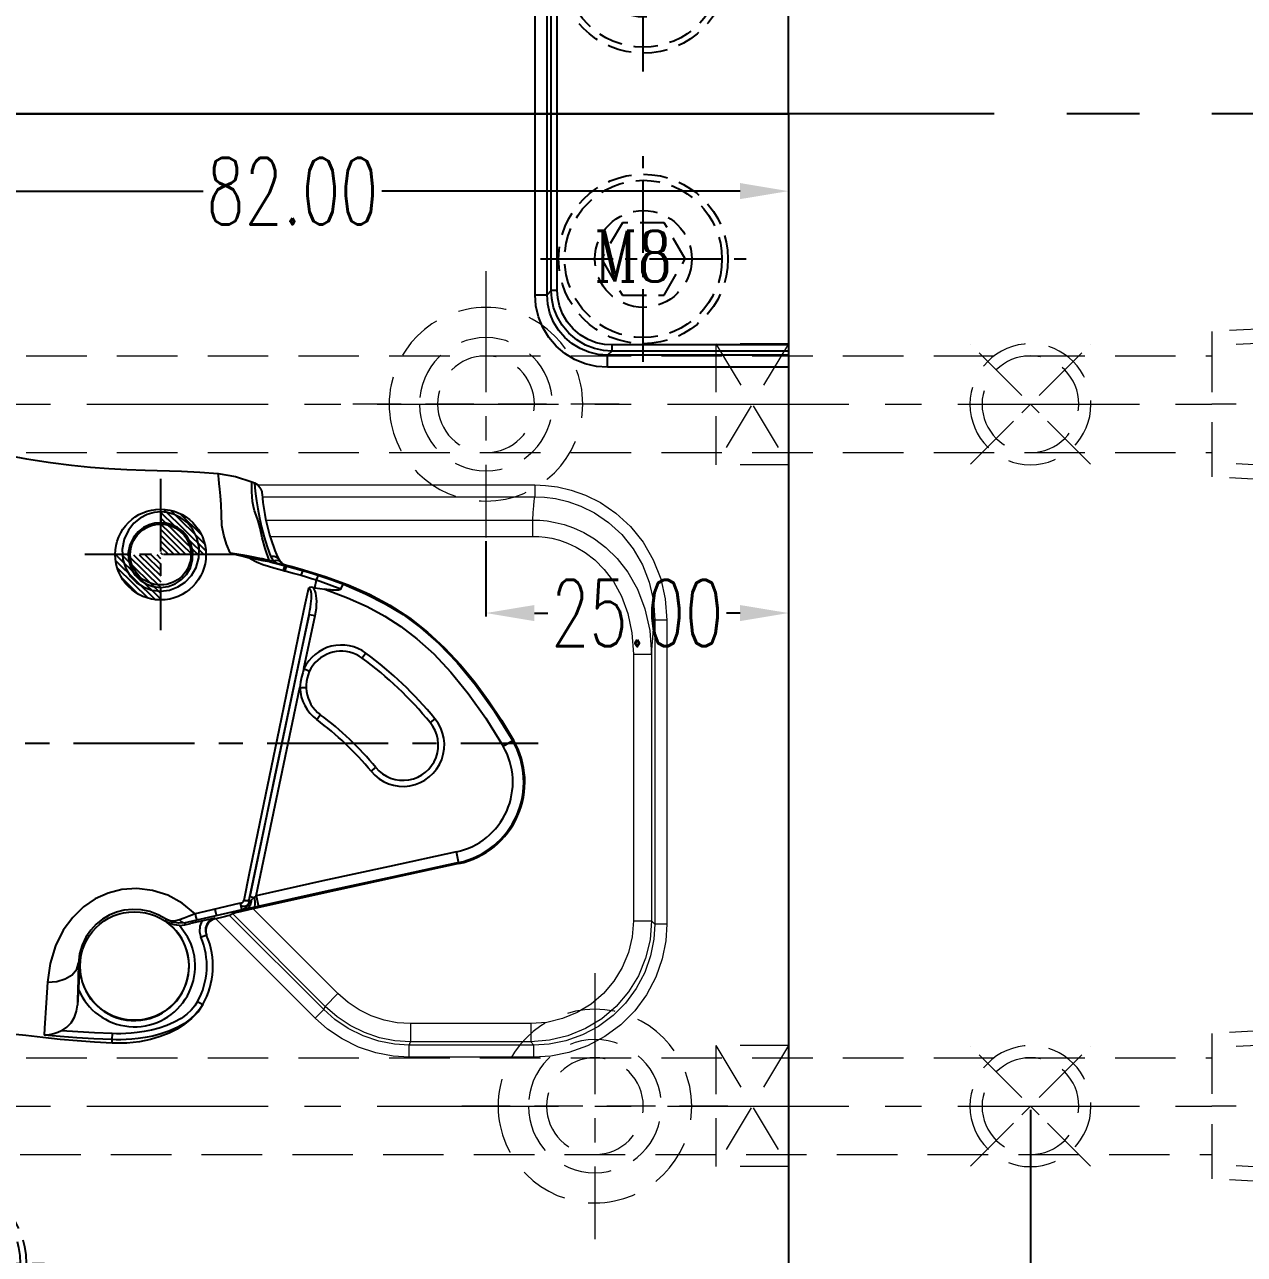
# Model space of a CAD drawing. Header units: millimetres. Extents: x 33920 to 35330, y -21664 to -20666.
# Drawn here: x 35123.4 to 35224.2, y -21057.6 to -20955.9 of the extents above; entities that cross this region are included whole.
import ezdxf

# ---------------------------------------------------------------- set-up
doc = ezdxf.new("R2010")
doc.units = ezdxf.units.MM
doc.header["$LTSCALE"] = 8
for name, pattern in [('CENTER', [2, 1.25, -0.25, 0.25, -0.25]), ('CENTER2', [1.125, 0.75, -0.125, 0.125, -0.125]), ('HIDDEN', [0.375, 0.25, -0.125])]:
    doc.linetypes.add(name, pattern=pattern)
doc.layers.get('DEFPOINTS').update_dxf_attribs({"color": 6})
for name, color, linetype in [('Cav-cor', 1, 'Continuous'), ('DEFAULT_1', 7, 'CENTER'), ('PIN', 5, 'Continuous'), ('SCREW', 52, 'HIDDEN')]:
    doc.layers.add(name, color=color, linetype=linetype)
for name, color, linetype, lineweight in [('dim', 3, 'Continuous', 15), ('WR', 122, 'HIDDEN', 18), ('枕位', 75, 'Continuous', 15)]:
    doc.layers.add(name, color=color, linetype=linetype, lineweight=lineweight)
doc.styles.add('ROMANC', font='RomanC.ttf', dxfattribs={"width": 0.8, "height": 7})
doc.styles.get("Standard").update_dxf_attribs({"font": 'txt.shx', "width": 0.67, "bigfont": 'chineset.shx'})
doc.dimstyles.new('ISO-25', dxfattribs={"dimtxt": 5.5, "dimasz": 4, "dimexe": 0.3, "dimexo": 0.3, "dimtad": 0, "dimzin": 1, "dimdsep": 46, "dimtxsty": 'Standard', "dimcen": 0, "dimclrd": 3, "dimclre": 3, "dimclrt": 7, "dimazin": 0, "dimtfac": 1, "dimtofl": 0, "dimtmove": 0, "dimatfit": 0, "dimfxl": 0, "dimarcsym": 0})

# ---------------------------------------------------------------- blocks, each defined once
blk = doc.blocks.new('*D29202')
at = {"layer": 'DEFPOINTS', "color": 0}
for p in [(35251.56, -20963.32), (35275.86, -20963.32), (35177.56, -21153.32)]:
    blk.add_point(p, dxfattribs=at)
at = {"layer": 'dim', "color": 3, "lineweight": -2}
for p, q in [((35251.86, -20963.32), (35276.16, -20963.32)), ((35275.86, -20967.32), (35275.86, -21050.01)), ((35275.86, -21149.32), (35275.86, -21066.62)), ((35177.86, -21153.32), (35276.16, -21153.32))]:
    blk.add_line(p, q, dxfattribs=at)
at = {"layer": 'dim', "color": 3}
for points in [[(35276.53, -20967.32), (35275.2, -20967.32), (35275.86, -20963.32)], [(35275.2, -21149.32), (35276.53, -21149.32), (35275.86, -21153.32)]]:
    blk.add_solid(points, dxfattribs=at)
at = {"layer": 'dim', "color": 7, "insert": (35275.86, -21058.32), "char_height": 5.5, "attachment_point": 5, "rotation": 90}
blk.add_mtext('190.00', dxfattribs=at)
blk = doc.blocks.new('*D29203')
at = {"layer": 'DEFPOINTS', "color": 0}
for p in [(35177.56, -20773.32), (35251.56, -20963.32), (35275.86, -20963.32)]:
    blk.add_point(p, dxfattribs=at)
at = {"layer": 'dim', "color": 3, "lineweight": -2}
for p, q in [((35177.86, -20773.32), (35276.16, -20773.32)), ((35275.86, -20777.32), (35275.86, -20860.01)), ((35275.86, -20959.32), (35275.86, -20876.62)), ((35251.86, -20963.32), (35276.16, -20963.32))]:
    blk.add_line(p, q, dxfattribs=at)
at = {"layer": 'dim', "color": 3}
for points in [[(35276.53, -20777.32), (35275.2, -20777.32), (35275.86, -20773.32)], [(35275.2, -20959.32), (35276.53, -20959.32), (35275.86, -20963.32)]]:
    blk.add_solid(points, dxfattribs=at)
at = {"layer": 'dim', "color": 7, "insert": (35275.86, -20868.32), "char_height": 5.5, "attachment_point": 5, "rotation": 90}
blk.add_mtext('190.00', dxfattribs=at)
blk = doc.blocks.new('20160824.190002')
at = {"layer": 'SCREW', "linetype": 'CENTER2'}
for p, q in [((0, -8.5), (0, 8.5)), ((-8.5, 0), (8.5, 0))]:
    blk.add_line(p, q, dxfattribs=at)
at = {"layer": 'SCREW'}
blk.add_lwpolyline([(-1.73, 3), (-3.46, 0), (-1.73, -3), (1.73, -3), (3.46, 0), (1.73, 3)], close=True, dxfattribs=at)
for radius in [7, 6.5, 4]:
    blk.add_circle((0, 0), radius, dxfattribs=at)
at = {"layer": 'dim', "style": 'ROMANC', "width": 0.8}
blk.add_text('M8', height=4.186, dxfattribs=at).set_placement((-4.07, -1.86))
blk = doc.blocks.new('*D29206')
at = {"layer": 'DEFPOINTS', "color": 0}
for p in [(35206.56, -21045.32), (35251.56, -21064.86), (35251.56, -21073.49)]:
    blk.add_point(p, dxfattribs=at)
at = {"layer": 'dim', "color": 3, "lineweight": -2}
for p, q in [((35206.56, -21045.62), (35206.56, -21065.16)), ((35210.56, -21064.86), (35216.04, -21064.86)), ((35247.56, -21064.86), (35243.09, -21064.86)), ((35251.56, -21073.19), (35251.56, -21064.56))]:
    blk.add_line(p, q, dxfattribs=at)
at = {"layer": 'dim', "color": 3}
for points in [[(35210.56, -21064.2), (35210.56, -21065.53), (35206.56, -21064.86)], [(35247.56, -21065.53), (35247.56, -21064.2), (35251.56, -21064.86)]]:
    blk.add_solid(points, dxfattribs=at)
at = {"layer": 'dim', "color": 7, "insert": (35229.56, -21064.86), "char_height": 5.5, "attachment_point": 5}
blk.add_mtext('45.00TYP.', dxfattribs=at)
blk = doc.blocks.new('*D29249')
at = {"layer": 'DEFPOINTS', "color": 0}
for p in [(35161.56, -20998.32), (35186.56, -20999.82), (35186.56, -21004.57)]:
    blk.add_point(p, dxfattribs=at)
at = {"layer": 'dim', "color": 3, "lineweight": -2}
for p, q in [((35161.56, -20998.62), (35161.56, -21004.87)), ((35186.56, -21000.12), (35186.56, -21004.87)), ((35165.56, -21004.57), (35166.68, -21004.57)), ((35182.56, -21004.57), (35181.45, -21004.57))]:
    blk.add_line(p, q, dxfattribs=at)
at = {"layer": 'dim', "color": 3}
for points in [[(35165.56, -21003.91), (35165.56, -21005.24), (35161.56, -21004.57)], [(35182.56, -21005.24), (35182.56, -21003.91), (35186.56, -21004.57)]]:
    blk.add_solid(points, dxfattribs=at)
at = {"layer": 'dim', "color": 7, "insert": (35174.06, -21004.57), "char_height": 5.5, "attachment_point": 5}
blk.add_mtext('25.00', dxfattribs=at)
blk = doc.blocks.new('*D29250')
at = {"layer": 'DEFPOINTS', "color": 0}
for p in [(35104.56, -20963.32), (35186.56, -20963.32), (35104.56, -20969.71)]:
    blk.add_point(p, dxfattribs=at)
at = {"layer": 'dim', "color": 3, "lineweight": -2}
for p, q in [((35104.56, -20963.62), (35104.56, -20970.01)), ((35186.56, -20963.62), (35186.56, -20970.01)), ((35108.56, -20969.71), (35138.18, -20969.71)), ((35182.56, -20969.71), (35152.95, -20969.71))]:
    blk.add_line(p, q, dxfattribs=at)
at = {"layer": 'dim', "color": 3}
for points in [[(35108.56, -20969.04), (35108.56, -20970.37), (35104.56, -20969.71)], [(35182.56, -20970.37), (35182.56, -20969.04), (35186.56, -20969.71)]]:
    blk.add_solid(points, dxfattribs=at)
at = {"layer": 'dim', "color": 7, "insert": (35145.56, -20969.71), "char_height": 5.5, "attachment_point": 5}
blk.add_mtext('82.00', dxfattribs=at)
blk = doc.blocks.new('20160905.163532')
at = {"layer": 'WR', "linetype": 'HIDDEN', "ltscale": 2.5}
for p, q in [((12.74, 40.25), (14.74, 42.25)), ((14.74, 42.25), (14.74, 13.25)), ((-8.26, 15.25), (-8.26, 40.25)), ((-8.26, 40.25), (12.74, 40.25)), ((12.74, 40.25), (12.74, 15.25)), ((10.73, 37.25), (12.74, 37.25)), ((10.73, 34.15), (10.73, 37.25)), ((12.74, 18.25), (12.74, 37.25)), ((-5.7, 36.25), (5.17, 36.25)), ((5.41, 35.75), (7.23, 35.75)), ((5.74, 35.75), (5.74, 19.75)), ((7.23, 19.75), (7.23, 35.75)), ((-8.26, 35.5), (-6.03, 35.5)), ((-6.26, 35.5), (-6.26, 20)), ((8.23, 20.75), (8.23, 34.75)), ((8.23, 34.75), (9.23, 34.75)), ((9.23, 34.15), (9.23, 34.75)), ((9.23, 34.15), (9.23, 34.75)), ((-8.82, 34.1), (-15.26, 33.76)), ((-15.26, 33.76), (-15.26, 21.74)), ((-8.82, 34.1), (-8.26, 34.1)), ((9.23, 21.35), (9.23, 34.15)), ((9.23, 34.15), (10.73, 34.15)), ((10.73, 21.35), (10.73, 34.15)), ((-8.26, 32.94), (-15.26, 32.57)), ((-5.27, 31.25), (4.74, 31.25)), ((-5.27, 24.25), (4.74, 24.25)), ((-8.26, 22.56), (-15.26, 22.93)), ((-8.82, 21.4), (-15.26, 21.74)), ((-8.82, 21.4), (-8.26, 21.4)), ((9.23, 21.35), (10.73, 21.35)), ((9.23, 21.35), (9.23, 20.75)), ((9.23, 21.35), (9.23, 20.75)), ((10.73, 21.35), (10.73, 18.25)), ((8.23, 20.75), (9.23, 20.75)), ((-8.26, 20), (-6.03, 20)), ((5.41, 19.75), (7.23, 19.75)), ((-5.7, 19.25), (5.17, 19.25)), ((10.73, 18.25), (12.74, 18.25)), ((-8.26, 15.25), (12.74, 15.25)), ((12.74, 15.25), (14.74, 13.25))]:
    blk.add_line(p, q, dxfattribs=at)
at = {"layer": 'WR', "linetype": 'CENTER'}
blk.add_line((14.74, 27.75), (-15.26, 27.75), dxfattribs=at)
at = {"layer": 'WR', "linetype": 'HIDDEN', "ltscale": 2.5}
for centre, radius, start, end in [((-1.79, 34.07), 4.47, 150.752, 219.0183), ((1.27, 34.07), 4.47, 320.9817, 29.248), ((7.23, 34.75), 1, 0, 90), ((0.4, 27.75), 6.66, 148.3016, 211.6984), ((-0.92, 27.75), 6.66, 328.3016, 31.6984), ((-1.79, 21.44), 4.47, 140.9817, 209.248), ((1.27, 21.44), 4.47, 330.752, 39.0183), ((7.23, 20.75), 1, 270, 0)]:
    blk.add_arc(centre, radius, start, end, dxfattribs=at)
blk = doc.blocks.new('20160904.091557')
at = {"layer": 'WR', "linetype": 'CENTER', "ltscale": 0.5}
for p, q in [((4.95, -4.95), (-4.95, 4.95)), ((-4.95, -4.95), (4.95, 4.95))]:
    blk.add_line(p, q, dxfattribs=at)
at = {"layer": 'WR', "linetype": 'HIDDEN', "ltscale": 2}
for radius in [5, 4]:
    blk.add_circle((0, 0), radius, dxfattribs=at)
blk = doc.blocks.new('20160904.091723')
at = {"layer": 'WR', "linetype": 'CENTER'}
blk.add_line((0, 11), (0, -11), dxfattribs=at)
at = {"layer": 'WR', "linetype": 'HIDDEN', "ltscale": 2}
blk.add_line((-11, 0), (11, 0), dxfattribs=at)
for radius in [8, 5.5, 4]:
    blk.add_circle((0, 0), radius, dxfattribs=at)

msp = doc.modelspace()

# ---------------------------------------------------------------- hatches: boundary and pattern name
at = {"layer": 'PIN', "linetype": 'Continuous'}
h = msp.add_hatch(dxfattribs=at)
h.set_pattern_fill('ANSI31', color=4, scale=2.727273, angle=90.5, style=0)
h.set_pattern_definition([(135.5, (35414.75818, -21016.7129), (-0.23894634, -0.24315356), [])])
h.paths.add_polyline_path([(35134.669, -20999.739), (35130.919, -20999.771, 0.4142136), (35134.702, -21003.489)])
h.paths.add_polyline_path([(35134.637, -20995.989), (35134.669, -20999.739), (35138.419, -20999.706, 0.4142136)])

# ---------------------------------------------------------------- linework, layer by layer
at = {"linetype": 'CENTER', "ltscale": 3}
msp.add_line((35251.564, -20963.316), (34851.564, -20963.316), dxfattribs=at)
at = {"layer": 'Cav-cor', "color": 1}
for p, q in [((35186.564, -20963.316), (35186.564, -20781.316)), ((35165.615, -20963.316), (35165.615, -20948.359)), ((35166.614, -20963.316), (35166.614, -20948.359)), ((35166.959, -20963.316), (35166.959, -20948.704)), ((35167.458, -20963.316), (35167.458, -20948.704)), ((35186.564, -20963.316), (34916.564, -20963.316)), ((34916.564, -20963.316), (35186.564, -20963.316)), ((35165.615, -20978.273), (35165.615, -20963.316)), ((35166.614, -20978.273), (35166.614, -20963.316)), ((35166.959, -20977.929), (35166.959, -20963.316)), ((35167.458, -20977.929), (35167.458, -20963.316)), ((35186.564, -20963.316), (35186.564, -21145.316)), ((35165.615, -20978.273), (35166.614, -20978.273)), ((35166.959, -20977.929), (35166.614, -20978.273)), ((35167.458, -20977.929), (35166.959, -20977.929)), ((35171.952, -20982.922), (35171.607, -20983.266)), ((35186.564, -20982.422), (35171.952, -20982.422)), ((35171.952, -20982.422), (35171.952, -20982.922)), ((35186.564, -20982.922), (35171.952, -20982.922)), ((35186.564, -20983.266), (35171.607, -20983.266)), ((35171.607, -20984.265), (35171.607, -20983.266)), ((35186.564, -20984.265), (35171.607, -20984.265)), ((35142.211, -20993.736), (35142.424, -20993.823)), ((35143.652, -21000.2), (35143.971, -21000.27)), ((35143.765, -20999.876), (35144.059, -20999.882)), ((35143.971, -21000.27), (35144.213, -21000.213)), ((35144.213, -21000.213), (35144.403, -21000.224)), ((35144.384, -21000.039), (35144.456, -21000.175)), ((35144.403, -21000.224), (35144.525, -21000.303)), ((35146.488, -21000.997), (35146.469, -21001.075)), ((35147.42, -21002.475), (35147.553, -21001.841)), ((35146.891, -21002.509), (35146.568, -21003.999)), ((35147.42, -21002.475), (35148.256, -21002.602)), ((35146.568, -21003.999), (35146.207, -21005.712)), ((35146.948, -21004.679), (35146.129, -21008.489)), ((35146.519, -21009.167), (35147.44, -21004.782)), ((35146.948, -21004.679), (35147.44, -21004.782)), ((35146.207, -21005.712), (35144.479, -21014.142)), ((35151.638, -21007.886), (35151.339, -21008.29)), ((35146.129, -21008.489), (35143.982, -21018.644)), ((35146.519, -21009.167), (35146.973, -21009.382)), ((35142.579, -21027.929), (35146.19, -21010.733)), ((35146.19, -21010.733), (35146.692, -21010.718)), ((35147.573, -21013.379), (35147.872, -21012.975)), ((35157.345, -21013.307), (35156.957, -21013.626)), ((35144.479, -21014.142), (35142.517, -21023.584)), ((35162.987, -21015.578), (35163.845, -21015.081)), ((35152.067, -21017.649), (35152.455, -21017.329)), ((35143.982, -21018.644), (35142.974, -21023.494)), ((35142.974, -21023.494), (35142.051, -21028)), ((35159.325, -21025.277), (35159.117, -21024.308)), ((35148.283, -21027.592), (35142.354, -21028.905)), ((35141.253, -21028.556), (35141.362, -21029.032)), ((35142.051, -21028), (35142.405, -21028.074)), ((35142.405, -21028.074), (35142.147, -21028.297)), ((35142.579, -21027.929), (35142.405, -21028.074)), ((35142.579, -21027.929), (35142.775, -21028.812)), ((35140.564, -21029.29), (35137.318, -21030.02)), ((35139.15, -21029.045), (35139.256, -21029.508)), ((35139.805, -21029.697), (35139.233, -21029.827)), ((35139.256, -21029.508), (35139.273, -21029.577)), ((35140.609, -21029.41), (35140.373, -21029.555)), ((35141.381, -21029.108), (35140.564, -21029.29)), ((35141.945, -21029.087), (35141.245, -21029.248)), ((35141.362, -21029.032), (35141.379, -21029.103)), ((35141.641, -21029.056), (35141.509, -21029.083)), ((35141.925, -21028.997), (35141.641, -21029.056)), ((35142.354, -21028.905), (35141.925, -21028.997)), ((35135.083, -21030.03), (35135.086, -21030.022)), ((35136.903, -21031.319), (35136.235, -21030.379)), ((35136.674, -21030.334), (35137.135, -21030.234)), ((35136.675, -21030.338), (35136.697, -21030.221)), ((35136.697, -21030.221), (35136.703, -21030.163)), ((35136.959, -21030.103), (35136.703, -21030.163)), ((35137.318, -21030.02), (35136.959, -21030.103)), ((35139.183, -21029.838), (35139.161, -21029.787)), ((35139.233, -21029.827), (35139.168, -21029.842)), ((35137.997, -21031.364), (35138.458, -21031.165)), ((35127.89, -21033.496), (35128.001, -21033.502)), ((35128.001, -21033.502), (35127.941, -21034.539)), ((35127.941, -21034.539), (35127.811, -21036.96)), ((35137.716, -21036.677), (35138.154, -21036.924)), ((35125.077, -21038.883), (35125.052, -21039.441)), ((35126.368, -21039.569), (35125.052, -21039.442)), ((35130.667, -21039.323), (35130.649, -21039.817)), ((35130.649, -21039.817), (35130.649, -21040.118))]:
    msp.add_line(p, q, dxfattribs=at)
for points in [[(35171.607, -20984.265), (35170.686, -20984.194), (35169.769, -20983.977), (35168.891, -20983.615), (35168.083, -20983.121), (35167.368, -20982.51), (35166.758, -20981.795), (35166.264, -20980.986), (35165.903, -20980.108), (35165.686, -20979.192), (35165.615, -20978.273)], [(35171.607, -20983.266), (35170.838, -20983.207), (35170.073, -20983.026), (35169.342, -20982.725), (35168.669, -20982.313), (35168.074, -20981.805), (35167.565, -20981.209), (35167.154, -20980.536), (35166.853, -20979.804), (35166.673, -20979.041), (35166.614, -20978.273)], [(35171.952, -20982.922), (35171.277, -20982.876), (35170.538, -20982.717), (35169.782, -20982.426), (35169.058, -20981.998), (35168.408, -20981.447), (35167.862, -20980.794), (35167.441, -20980.069), (35167.156, -20979.318), (35167.003, -20978.589), (35166.959, -20977.929)], [(35171.952, -20982.422), (35171.346, -20982.381), (35170.68, -20982.239), (35170, -20981.977), (35169.347, -20981.592), (35168.762, -20981.096), (35168.271, -20980.507), (35167.891, -20979.855), (35167.635, -20979.179), (35167.497, -20978.522), (35167.458, -20977.929)], [(35109.755, -20988.584), (35116.298, -20990.238), (35118.905, -20990.872), (35121.348, -20991.412), (35123.585, -20991.838), (35125.568, -20992.145), (35127.31, -20992.362), (35128.889, -20992.519), (35130.392, -20992.634), (35131.89, -20992.717), (35133.391, -20992.773)], [(35133.391, -20992.773), (35136.395, -20992.861), (35137.912, -20992.932), (35139.435, -20993.05)], [(35139.435, -20993.05), (35140.849, -20993.293), (35142.211, -20993.736)], [(35140.408, -20999.599), (35140.107, -20998.872), (35139.895, -20998.141), (35139.724, -20997.326), (35139.712, -20996.423), (35139.678, -20995.589), (35139.628, -20994.896), (35139.571, -20994.336), (35139.519, -20993.874), (35139.479, -20993.504), (35139.452, -20993.23), (35139.435, -20993.05)], [(35143.652, -21000.2), (35143.318, -20999.231), (35143.073, -20998.346), (35142.903, -20997.57), (35142.741, -20996.964), (35142.58, -20996.495), (35142.42, -20996.114), (35142.351, -20995.777), (35142.267, -20995.36), (35142.226, -20994.941), (35142.205, -20994.548), (35142.2, -20994.2), (35142.204, -20993.925), (35142.211, -20993.736)], [(35142.424, -20993.823), (35142.465, -20994.223), (35142.521, -20994.717), (35142.597, -20995.301), (35142.701, -20995.969), (35142.835, -20996.699), (35143.007, -20997.481), (35143.224, -20998.297), (35143.481, -20999.11), (35143.765, -20999.876)], [(35142.424, -20993.823), (35142.565, -20993.894), (35142.694, -20993.986)], [(35142.694, -20993.986), (35142.794, -20994.084), (35142.877, -20994.191), (35142.943, -20994.307), (35142.992, -20994.425), (35143.026, -20994.541), (35143.046, -20994.648), (35143.057, -20994.744)], [(35134.685, -20996.212), (35134.13, -20996.264), (35133.555, -20996.429), (35132.993, -20996.72), (35132.47, -20997.146), (35132.009, -20997.729), (35131.663, -20998.473), (35131.503, -20999.313), (35131.556, -21000.147), (35131.798, -21000.903), (35132.184, -21001.54), (35132.683, -21002.051), (35133.279, -21002.435), (35133.951, -21002.677), (35134.67, -21002.759)], [(35134.669, -20997.104), (35134.204, -20997.144), (35133.721, -20997.275), (35133.248, -20997.507), (35132.807, -20997.849), (35132.417, -20998.319), (35132.125, -20998.922), (35131.99, -20999.606), (35132.036, -21000.29), (35132.24, -21000.912), (35132.567, -21001.438), (35132.99, -21001.861), (35133.494, -21002.18), (35134.062, -21002.381), (35134.669, -21002.45)], [(35134.685, -20996.212), (35134.692, -20996.37), (35134.694, -20996.565), (35134.693, -20996.766), (35134.687, -20996.941), (35134.679, -20997.06), (35134.669, -20997.104)], [(35134.669, -21002.45), (35135.283, -21002.379), (35135.864, -21002.17), (35136.381, -21001.835), (35136.81, -21001.387), (35137.132, -21000.834), (35137.32, -21000.184), (35137.335, -20999.485), (35137.171, -20998.812), (35136.868, -20998.245), (35136.489, -20997.813), (35136.059, -20997.491), (35135.599, -20997.27), (35135.132, -20997.144), (35134.669, -20997.104)], [(35134.67, -21002.759), (35135.398, -21002.673), (35136.087, -21002.419), (35136.701, -21002.012), (35137.213, -21001.468), (35137.599, -21000.796), (35137.826, -21000.003), (35137.85, -20999.148), (35137.659, -20998.322), (35137.302, -20997.624), (35136.853, -20997.09), (35136.342, -20996.691), (35135.793, -20996.417), (35135.237, -20996.262), (35134.685, -20996.212)], [(35140.409, -20999.601), (35140.959, -20999.684), (35141.463, -20999.767), (35141.92, -20999.848), (35142.334, -20999.926), (35142.71, -20999.999), (35143.051, -21000.069), (35143.363, -21000.136), (35143.652, -21000.2)], [(35140.419, -20999.602), (35141.011, -20999.761), (35141.565, -20999.905), (35142.09, -21000.035)], [(35142.074, -21000.072), (35142.606, -21000.342), (35143.11, -21000.553), (35143.588, -21000.709), (35144.03, -21000.837), (35144.44, -21000.949), (35144.82, -21001.049)], [(35143.659, -21000.35), (35143.148, -21000.247), (35142.625, -21000.147), (35142.09, -21000.035)], [(35143.652, -21000.2), (35143.651, -21000.289), (35143.659, -21000.35)], [(35143.765, -20999.876), (35143.851, -21000.066), (35143.971, -21000.27)], [(35144.059, -20999.882), (35144.285, -20999.964), (35144.366, -21000.056)], [(35144.456, -21000.175), (35144.547, -21000.299), (35144.657, -21000.407), (35144.781, -21000.497), (35144.918, -21000.567), (35145.064, -21000.615)], [(35143.659, -21000.35), (35144.561, -21000.571), (35144.965, -21000.671)], [(35143.971, -21000.27), (35144.127, -21000.355), (35144.303, -21000.438)], [(35144.303, -21000.438), (35144.499, -21000.519), (35144.72, -21000.597), (35144.965, -21000.671)], [(35144.525, -21000.303), (35144.602, -21000.399), (35144.692, -21000.486), (35144.793, -21000.564), (35144.908, -21000.632), (35145.037, -21000.687)], [(35144.82, -21001.049), (35144.882, -21000.861), (35144.932, -21000.731), (35144.965, -21000.671)], [(35144.82, -21001.049), (35144.83, -21001.052), (35144.839, -21001.055)], [(35144.839, -21001.055), (35144.925, -21000.855), (35144.994, -21000.728), (35145.037, -21000.687)], [(35144.839, -21001.055), (35144.9, -21001.074), (35144.962, -21001.09)], [(35144.962, -21001.09), (35145.025, -21000.885), (35145.073, -21000.752), (35145.102, -21000.706)], [(35144.962, -21001.09), (35145.633, -21001.263), (35146.299, -21001.449)], [(35144.965, -21000.671), (35145, -21000.677), (35145.037, -21000.687)], [(35145.037, -21000.687), (35145.07, -21000.697), (35145.102, -21000.706)], [(35145.064, -21000.615), (35145.541, -21000.737), (35146.016, -21000.865), (35146.488, -21000.997)], [(35145.102, -21000.706), (35145.073, -21000.638), (35145.064, -21000.615)], [(35145.102, -21000.706), (35145.786, -21000.885), (35146.469, -21001.075)], [(35146.295, -21001.447), (35146.371, -21001.247), (35146.432, -21001.118), (35146.469, -21001.075)], [(35146.469, -21001.075), (35146.903, -21001.207), (35147.33, -21001.34), (35147.749, -21001.474)], [(35146.488, -21000.997), (35148.348, -21001.586), (35150.164, -21002.254), (35151.927, -21003.025), (35153.622, -21003.92), (35155.231, -21004.958), (35156.741, -21006.14), (35158.148, -21007.443), (35159.454, -21008.839), (35160.66, -21010.304), (35161.783, -21011.831), (35162.84, -21013.422), (35163.845, -21015.081)], [(35146.299, -21001.449), (35146.722, -21001.577), (35147.142, -21001.708), (35147.553, -21001.841)], [(35147.553, -21001.839), (35147.638, -21001.641), (35147.706, -21001.515), (35147.749, -21001.474)], [(35147.553, -21001.839), (35148.614, -21002.207), (35149.571, -21002.577)], [(35147.749, -21001.474), (35148.81, -21001.836), (35149.774, -21002.195)], [(35149.571, -21002.577), (35149.666, -21002.371), (35149.737, -21002.239), (35149.776, -21002.195)], [(35149.774, -21002.195), (35151.617, -21002.975), (35153.239, -21003.802), (35154.71, -21004.703), (35156.151, -21005.764), (35157.638, -21007.066), (35159.169, -21008.648), (35160.703, -21010.503), (35162.24, -21012.656), (35163.77, -21015.125)], [(35147.251, -21002.45), (35147.112, -21002.443), (35146.99, -21002.464), (35146.891, -21002.509)], [(35146.948, -21004.679), (35147.011, -21004.368), (35147.06, -21004.082), (35147.097, -21003.821), (35147.122, -21003.583), (35147.136, -21003.366), (35147.139, -21003.171), (35147.13, -21002.996), (35147.109, -21002.842), (35147.075, -21002.709), (35147.025, -21002.604), (35146.963, -21002.536), (35146.891, -21002.509)], [(35147.25, -21002.45), (35147.336, -21002.463), (35147.42, -21002.475)], [(35147.44, -21004.782), (35147.5, -21004.459), (35147.542, -21004.156), (35147.567, -21003.875), (35147.574, -21003.614), (35147.564, -21003.371), (35147.539, -21003.147), (35147.496, -21002.942), (35147.435, -21002.756), (35147.354, -21002.59), (35147.25, -21002.45)], [(35149.571, -21002.577), (35149.532, -21002.622), (35149.466, -21002.654), (35149.381, -21002.674), (35149.291, -21002.685), (35149.194, -21002.69), (35149.089, -21002.689), (35148.975, -21002.685), (35148.852, -21002.676), (35148.72, -21002.663), (35148.576, -21002.647), (35148.422, -21002.627), (35148.256, -21002.602)], [(35148.256, -21002.602), (35150.108, -21003.301), (35151.751, -21004.042), (35153.192, -21004.817), (35154.527, -21005.675), (35155.861, -21006.695), (35157.246, -21007.944), (35158.67, -21009.449), (35160.104, -21011.208), (35161.546, -21013.246), (35162.987, -21015.578)], [(35141.991, -21028.275), (35142.021, -21028.138), (35146.948, -21004.679)], [(35146.519, -21009.167), (35146.415, -21009.502), (35146.322, -21009.876), (35146.244, -21010.291), (35146.19, -21010.733)], [(35142.517, -21023.584), (35142.004, -21026.082), (35141.547, -21028.337)], [(35159.117, -21024.308), (35153.601, -21025.502), (35148.089, -21026.709), (35142.579, -21027.929)], [(35159.325, -21025.277), (35153.654, -21026.505), (35147.985, -21027.747), (35141.945, -21029.087)], [(35159.307, -21025.192), (35153.794, -21026.386), (35148.283, -21027.592)], [(35137.529, -21029.416), (35136.456, -21028.533), (35135.266, -21027.889), (35133.999, -21027.488), (35132.716, -21027.336), (35131.48, -21027.419), (35130.331, -21027.711), (35129.275, -21028.19), (35128.294, -21028.859), (35127.405, -21029.722), (35126.626, -21030.787), (35125.983, -21032.067), (35125.535, -21033.517), (35125.319, -21035.065)], [(35141.254, -21028.556), (35138.344, -21029.229), (35137.529, -21029.416)], [(35141.986, -21028.438), (35141.909, -21028.62), (35141.778, -21028.757), (35141.619, -21028.824), (35141.46, -21028.808), (35141.33, -21028.712), (35141.253, -21028.556)], [(35141.254, -21028.556), (35141.349, -21028.524), (35141.439, -21028.478), (35141.509, -21028.416), (35141.547, -21028.337)], [(35141.986, -21028.438), (35141.869, -21028.742), (35141.657, -21028.975), (35141.379, -21029.103)], [(35141.991, -21028.275), (35141.96, -21028.305), (35141.907, -21028.329), (35141.836, -21028.345), (35141.749, -21028.351), (35141.652, -21028.349), (35141.547, -21028.337)], [(35142.146, -21028.295), (35142.142, -21028.416), (35142.126, -21028.531), (35142.099, -21028.638), (35142.061, -21028.736), (35142.013, -21028.824), (35141.956, -21028.898), (35141.892, -21028.958), (35141.82, -21029.002), (35141.744, -21029.03)], [(35141.986, -21028.438), (35141.975, -21028.433), (35141.97, -21028.415), (35141.971, -21028.386), (35141.976, -21028.351), (35141.983, -21028.312), (35141.991, -21028.275)], [(35142.147, -21028.297), (35142.053, -21028.378), (35141.986, -21028.438)], [(35142.405, -21028.074), (35142.447, -21028.382), (35142.453, -21028.643), (35142.42, -21028.825), (35142.354, -21028.905)], [(35135.133, -21029.872), (35134.481, -21029.496), (35133.784, -21029.233), (35133.065, -21029.086), (35132.352, -21029.054), (35131.668, -21029.127), (35131.027, -21029.292), (35130.429, -21029.541), (35129.871, -21029.87), (35129.356, -21030.282), (35128.894, -21030.777), (35128.497, -21031.358), (35128.182, -21032.021), (35127.975, -21032.743), (35127.89, -21033.496)], [(35137.529, -21029.416), (35137.044, -21029.608), (35136.608, -21029.776), (35136.23, -21029.917)], [(35137.529, -21029.416), (35137.591, -21029.688), (35137.634, -21029.871), (35137.652, -21029.938)], [(35140.373, -21029.555), (35140.328, -21029.569), (35140.218, -21029.598), (35140.042, -21029.641), (35139.805, -21029.697)], [(35141.245, -21029.248), (35140.977, -21029.312), (35140.783, -21029.361), (35140.66, -21029.393), (35140.609, -21029.41)], [(35141.509, -21029.083), (35141.438, -21029.097), (35141.407, -21029.103), (35141.381, -21029.108)], [(35136.235, -21030.379), (35136.015, -21030.368), (35135.785, -21030.331), (35135.551, -21030.265), (35135.317, -21030.166), (35135.083, -21030.03)], [(35135.086, -21030.022), (35135.102, -21029.971), (35135.133, -21029.872)], [(35136.23, -21029.917), (35135.931, -21029.997), (35135.639, -21030.018), (35135.369, -21029.977), (35135.133, -21029.872)], [(35136.702, -21030.156), (35136.169, -21030.206), (35135.632, -21030.111), (35135.133, -21029.872)], [(35136.23, -21029.917), (35136.382, -21030.066), (35136.543, -21030.148), (35136.702, -21030.156)], [(35136.235, -21030.379), (35136.454, -21030.367), (35136.674, -21030.334)], [(35139.16, -21029.785), (35138.417, -21029.947), (35137.135, -21030.234)], [(35138.069, -21030.024), (35137.906, -21030.452), (35137.88, -21030.913), (35137.997, -21031.364)], [(35139.16, -21029.785), (35138.885, -21029.892), (35138.654, -21030.072), (35138.486, -21030.309), (35138.392, -21030.585), (35138.382, -21030.878), (35138.458, -21031.165)], [(35139.168, -21029.842), (35138.945, -21029.922), (35138.739, -21030.062), (35138.573, -21030.249), (35138.458, -21030.473), (35138.403, -21030.717), (35138.409, -21030.966), (35138.477, -21031.209)], [(35125.319, -21035.065), (35126.087, -21035.012), (35126.787, -21034.802), (35127.354, -21034.456), (35127.734, -21034.007), (35127.89, -21033.496)], [(35127.89, -21033.496), (35127.846, -21034.799), (35127.82, -21035.767), (35127.808, -21036.469), (35127.811, -21036.96)], [(35125.319, -21035.065), (35125.213, -21036.775), (35125.077, -21038.883)], [(35137.716, -21036.677), (35137.49, -21037.027), (35137.198, -21037.376), (35136.826, -21037.725), (35136.36, -21038.065), (35135.802, -21038.382), (35135.182, -21038.655), (35134.54, -21038.873), (35133.908, -21039.037), (35133.304, -21039.156), (35132.744, -21039.237), (35132.24, -21039.287), (35131.79, -21039.316), (35131.385, -21039.329), (35131.014, -21039.33), (35130.667, -21039.323)], [(35126.488, -21039.081), (35126.91, -21038.792), (35127.266, -21038.422), (35127.547, -21037.975), (35127.732, -21037.477), (35127.811, -21036.96)], [(35138.154, -21036.924), (35137.894, -21037.325), (35137.564, -21037.721), (35137.147, -21038.112), (35136.632, -21038.488), (35136.026, -21038.831), (35135.362, -21039.122), (35134.682, -21039.351), (35134.018, -21039.523), (35133.386, -21039.646), (35132.803, -21039.729), (35132.28, -21039.781), (35131.813, -21039.81), (35131.393, -21039.823), (35131.009, -21039.825), (35130.649, -21039.817)], [(35138.154, -21036.924), (35137.737, -21037.538), (35137.227, -21038.085), (35136.648, -21038.555), (35136.026, -21038.951), (35135.365, -21039.283), (35134.645, -21039.566), (35133.842, -21039.805), (35132.931, -21039.994), (35131.879, -21040.112), (35130.654, -21040.119)], [(35126.361, -21039.803), (35124.944, -21039.651), (35123.525, -21039.492), (35122.1, -21039.354), (35120.67, -21039.264), (35119.241, -21039.235), (35117.817, -21039.263), (35116.399, -21039.337), (35114.982, -21039.442), (35114.574, -21039.476)], [(35126.488, -21039.081), (35126.186, -21039.225), (35125.846, -21039.343), (35125.467, -21039.42), (35125.052, -21039.442)], [(35130.654, -21040.119), (35129.218, -21040.031), (35127.786, -21039.928), (35126.361, -21039.803)], [(35130.649, -21039.817), (35129.161, -21039.755), (35127.737, -21039.673), (35126.368, -21039.569)], [(35130.667, -21039.323), (35129.213, -21039.261), (35127.821, -21039.182), (35126.488, -21039.081)]]:
    msp.add_lwpolyline(points, dxfattribs=at)
for centre, radius in [((35134.669, -20999.739), 2.513), ((35132.509, -21033.738), 4.487)]:
    msp.add_circle(centre, radius, dxfattribs=at)
for centre, radius, start, end in [((35159.784, -20993.367), 16.784, 184.70499, 203.42537), ((35149.606, -21010.633), 3.417, 53.5, 154.59529), ((35149.606, -21010.633), 2.914, 53.5, 233.5), ((35132.509, -21033.738), 31.657, 39.44132, 53.5), ((35132.509, -21033.738), 32.16, 39.44132, 53.5), ((35149.606, -21010.633), 3.417, 181.68471, 233.5), ((35132.509, -21033.738), 25.326, 39.44132, 53.5), ((35132.509, -21033.738), 25.828, 39.44132, 53.5), ((35154.706, -21015.478), 3.417, 219.44132, 39.44132), ((35154.706, -21015.478), 2.914, 219.44132, 39.44132), ((35157.875, -21018.535), 6.81, 282.14155, 30.04523), ((35157.875, -21018.535), 6.897, 282.14155, 30.04523), ((35157.875, -21018.535), 5.906, 282.14155, 30.04523), ((35132.509, -21033.738), 4.514, 177, 55.23051), ((35132.509, -21033.738), 5.016, 202.63498, 28.82894), ((35132.509, -21033.738), 5.98, 330.56257, 23.38409), ((35132.509, -21033.738), 6.482, 330.56257, 22.96059)]:
    msp.add_arc(centre, radius, start, end, dxfattribs=at)
at = {"layer": 'DEFAULT_1', "color": 2, "linetype": 'CENTER'}
msp.add_line((35063.477, -21015.316), (35165.882, -21015.316), dxfattribs=at)
at = {"layer": 'PIN', "color": 4, "linetype": 'CENTER2'}
for p, q in [((35134.669, -20993.491), (35134.669, -21005.986)), ((35140.917, -20999.739), (35128.422, -20999.739))]:
    msp.add_line(p, q, dxfattribs=at)
at = {"layer": 'PIN', "color": 4, "linetype": 'Continuous'}
msp.add_circle((35134.669, -20999.739), 3.75, dxfattribs=at)
at = {"layer": 'WR', "linetype": 'HIDDEN', "ltscale": 2}
for p, q in [((35180.564, -20982.316), (35180.564, -20992.316)), ((35180.564, -20982.316), (35186.564, -20992.316)), ((35186.564, -20982.316), (35180.564, -20992.316)), ((35186.564, -20982.316), (35180.564, -20982.316)), ((35186.564, -20982.316), (35186.564, -20992.316)), ((35186.564, -20992.316), (35180.564, -20992.316)), ((35180.564, -21040.316), (35180.564, -21050.316)), ((35180.564, -21040.316), (35186.564, -21050.316)), ((35186.564, -21040.316), (35180.564, -21050.316)), ((35186.564, -21040.316), (35180.564, -21040.316)), ((35186.564, -21040.316), (35186.564, -21050.316)), ((35186.564, -21050.316), (35180.564, -21050.316))]:
    msp.add_line(p, q, dxfattribs=at)
at = {"layer": 'WR', "linetype": 'HIDDEN', "ltscale": 2.5}
for p, q in [((35108.564, -20983.316), (35221.564, -20983.316)), ((35108.564, -20991.316), (35221.564, -20991.316)), ((35108.564, -21041.316), (35221.564, -21041.316)), ((35100.564, -21049.316), (35221.564, -21049.316))]:
    msp.add_line(p, q, dxfattribs=at)
at = {"layer": 'WR', "linetype": 'CENTER', "ltscale": 1.5}
for p, q in [((35104.564, -20987.316), (35221.564, -20987.316)), ((35104.564, -21045.316), (35221.564, -21045.316))]:
    msp.add_line(p, q, dxfattribs=at)
at = {"layer": '枕位', "linetype": 'ByBlock'}
for p, q in [((35142.694, -20993.986), (35165.61, -20993.985)), ((35165.61, -20993.985), (35165.61, -20994.967)), ((35143.077, -20994.967), (35165.61, -20994.967)), ((35143.374, -20996.885), (35165.432, -20996.885)), ((35165.432, -20998.233), (35165.432, -20996.885)), ((35143.722, -20998.233), (35165.432, -20998.233)), ((35176.513, -21005.151), (35175.515, -21005.151)), ((35175.515, -21005.151), (35175.515, -21030.28)), ((35176.513, -21005.151), (35176.513, -21030.28)), ((35173.748, -21007.963), (35175.246, -21007.963)), ((35173.748, -21007.963), (35173.748, -21030.011)), ((35175.246, -21007.963), (35175.246, -21030.011)), ((35148.16, -21037.342), (35140.373, -21029.555)), ((35148.271, -21037.073), (35140.609, -21029.41)), ((35149.331, -21036.013), (35142.32, -21029.003)), ((35147.454, -21038.048), (35139.233, -21029.827)), ((35173.748, -21030.011), (35175.246, -21030.011)), ((35175.515, -21030.28), (35175.246, -21030.011)), ((35176.513, -21030.28), (35175.515, -21030.28)), ((35149.331, -21036.013), (35148.271, -21037.073)), ((35147.454, -21038.048), (35148.16, -21037.342)), ((35148.16, -21037.342), (35148.271, -21037.073)), ((35165.259, -21038.5), (35155.333, -21038.5)), ((35155.333, -21038.5), (35155.333, -21039.998)), ((35165.259, -21038.5), (35165.259, -21039.998)), ((35155.221, -21040.266), (35155.333, -21039.998)), ((35165.528, -21040.266), (35155.221, -21040.266)), ((35155.221, -21041.265), (35155.221, -21040.266)), ((35165.259, -21039.998), (35155.333, -21039.998)), ((35165.528, -21040.266), (35165.259, -21039.998)), ((35165.528, -21041.265), (35165.528, -21040.266)), ((35165.528, -21041.265), (35155.221, -21041.265))]:
    msp.add_line(p, q, dxfattribs=at)
for points in [[(35165.61, -20993.985), (35166.489, -20994.021), (35167.487, -20994.149), (35168.592, -20994.405), (35169.785, -20994.825), (35171.035, -20995.448), (35172.297, -20996.306), (35173.501, -20997.413), (35174.552, -20998.722), (35175.389, -21000.171), (35176.003, -21001.737), (35176.384, -21003.41), (35176.513, -21005.151)], [(35165.432, -20996.885), (35165.473, -20996.254), (35165.512, -20995.725), (35165.558, -20995.3), (35165.61, -20994.967)], [(35165.61, -20994.966), (35166.409, -20994.998), (35167.317, -20995.115), (35168.322, -20995.347), (35169.406, -20995.73), (35170.542, -20996.296), (35171.689, -20997.078), (35172.783, -20998.086), (35173.737, -20999.279), (35174.497, -21000.599), (35175.054, -21002.028), (35175.399, -21003.556), (35175.515, -21005.151)], [(35165.432, -20996.885), (35166.008, -20996.904), (35166.625, -20996.965), (35167.292, -20997.08), (35168.015, -20997.262), (35168.8, -20997.534), (35169.644, -20997.919), (35170.539, -20998.447), (35171.465, -20999.148), (35172.393, -21000.055), (35173.281, -21001.197), (35174.072, -21002.59), (35174.698, -21004.212), (35175.1, -21006.015), (35175.246, -21007.963)], [(35165.432, -20998.233), (35165.922, -20998.248), (35166.446, -20998.3), (35167.013, -20998.398), (35167.628, -20998.555), (35168.294, -20998.789), (35169.012, -20999.121), (35169.772, -20999.578), (35170.557, -21000.185), (35171.344, -21000.973), (35172.097, -21001.969), (35172.766, -21003.188), (35173.294, -21004.618), (35173.631, -21006.219), (35173.748, -21007.963)], [(35175.246, -21007.963), (35175.297, -21007.247), (35175.345, -21006.64), (35175.39, -21006.14), (35175.433, -21005.738), (35175.473, -21005.415), (35175.515, -21005.151)], [(35173.748, -21030.011), (35173.645, -21031.333), (35173.335, -21032.628), (35172.826, -21033.862), (35172.129, -21035), (35171.263, -21036.015), (35170.249, -21036.881), (35169.11, -21037.578), (35167.876, -21038.087), (35166.581, -21038.396), (35165.259, -21038.5)], [(35175.246, -21030.011), (35175.123, -21031.567), (35174.759, -21033.09), (35174.159, -21034.54), (35173.34, -21035.879), (35172.321, -21037.072), (35171.128, -21038.091), (35169.789, -21038.911), (35168.339, -21039.511), (35166.816, -21039.875), (35165.259, -21039.998)], [(35175.515, -21030.28), (35175.437, -21031.528), (35175.17, -21032.886), (35174.686, -21034.269), (35173.986, -21035.596), (35173.102, -21036.795), (35172.062, -21037.837), (35170.867, -21038.723), (35169.542, -21039.427), (35168.155, -21039.916), (35166.789, -21040.187), (35165.528, -21040.266)], [(35176.513, -21030.28), (35176.428, -21031.651), (35176.134, -21033.144), (35175.601, -21034.666), (35174.831, -21036.126), (35173.858, -21037.445), (35172.714, -21038.592), (35171.399, -21039.567), (35169.941, -21040.342), (35168.415, -21040.88), (35166.913, -21041.178), (35165.528, -21041.265)], [(35155.333, -21038.5), (35154.229, -21038.428), (35153.139, -21038.211), (35152.084, -21037.854), (35151.086, -21037.361), (35150.162, -21036.743), (35149.331, -21036.013)], [(35155.221, -21040.266), (35154.005, -21040.192), (35152.708, -21039.945), (35151.408, -21039.51), (35150.178, -21038.9), (35149.08, -21038.155), (35148.16, -21037.342)], [(35155.333, -21039.998), (35154.033, -21039.913), (35152.752, -21039.658), (35151.512, -21039.237), (35150.337, -21038.658), (35149.251, -21037.932), (35148.271, -21037.073)], [(35155.221, -21041.265), (35153.884, -21041.183), (35152.457, -21040.912), (35151.026, -21040.433), (35149.673, -21039.761), (35148.465, -21038.942), (35147.454, -21038.048)]]:
    msp.add_lwpolyline(points, dxfattribs=at)

# ---------------------------------------------------------------- block references
at = {"layer": 'SCREW'}
for p in [(35174.564, -20951.316), (35174.564, -20975.316), (35116.564, -21058.316)]:
    msp.add_blockref('20160824.190002', p, dxfattribs=at)
at = {"layer": 'WR'}
for p in [(35236.826, -21015.069), (35236.826, -21073.069)]:
    msp.add_blockref('20160905.163532', p, dxfattribs=at)
at = {"layer": 'WR', "xscale": -1}
for name, p in [('20160904.091723', (35161.564, -20987.316)), ('20160904.091557', (35206.564, -20987.316)), ('20160904.091723', (35170.564, -21045.316)), ('20160904.091557', (35206.564, -21045.316))]:
    msp.add_blockref(name, p, dxfattribs=at)

# ---------------------------------------------------------------- dimensions: what is measured, and where the dimension line sits
at = {"layer": 'dim'}
for p1, angle, picture, middle in [((35177.564, -20773.316), 270, '*D29203', (35275.865, -20868.316)), ((35177.564, -21153.316), 90, '*D29202', (35275.865, -21058.316))]:
    dim = msp.add_linear_dim(base=(35275.865, -20963.316), p1=p1, p2=(35251.564, -20963.316), angle=angle, dimstyle='ISO-25', dxfattribs=at)
    dim.commit()
    dim.dimension.update_dxf_attribs({"geometry": picture, "text_midpoint": middle})
for base, p1, p2, picture, middle in [((35104.564, -20969.705), (35186.564, -20963.316), (35104.564, -20963.316), '*D29250', (35145.564, -20969.705)), ((35186.564, -21004.572), (35161.564, -20998.316), (35186.564, -20999.824), '*D29249', (35174.064, -21004.572))]:
    dim = msp.add_linear_dim(base=base, p1=p1, p2=p2, dimstyle='ISO-25', dxfattribs=at)
    dim.commit()
    dim.dimension.update_dxf_attribs({"geometry": picture, "text_midpoint": middle})
dim = msp.add_linear_dim(base=(35251.564, -21064.863), p1=(35206.564, -21045.316), p2=(35251.564, -21073.49), text='<>TYP.', dimstyle='ISO-25', dxfattribs=at)
dim.commit()
dim.dimension.update_dxf_attribs({"geometry": '*D29206', "text_midpoint": (35229.564, -21064.863), "dimtype": 160})

doc.saveas('drawing.dxf')
